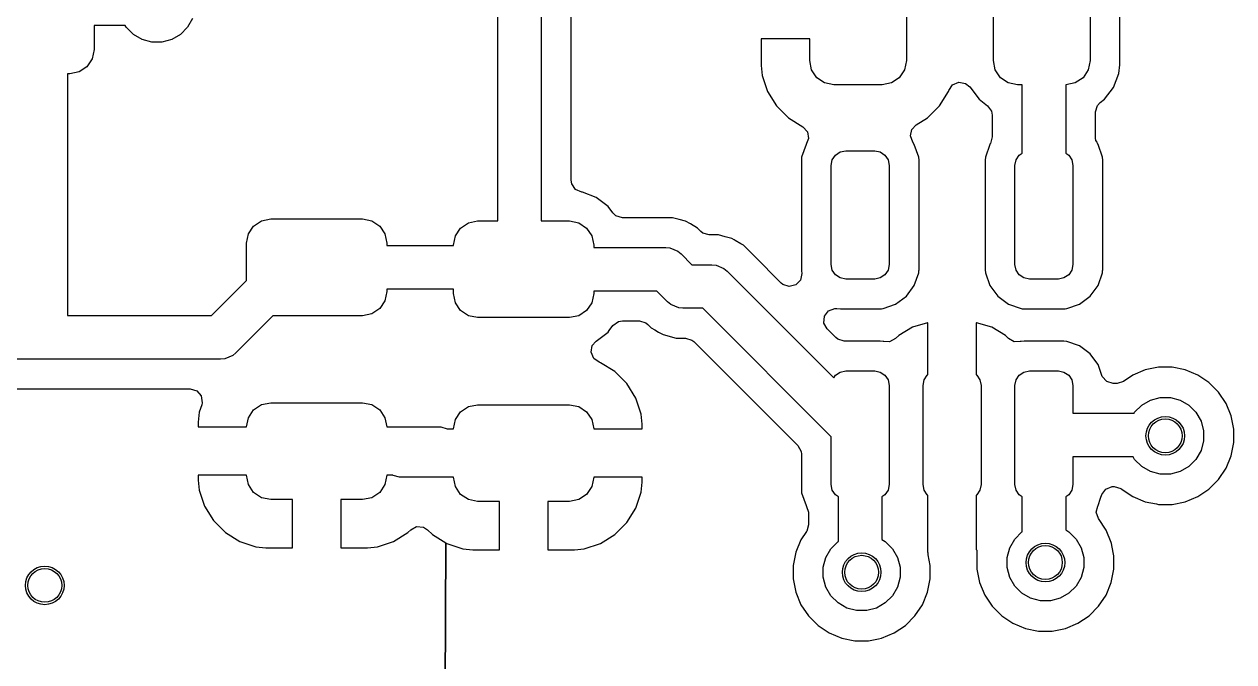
# Model space of a CAD drawing. Header units: inches. Extents: x 0.23 to 2.97, y 0.23 to 1.77.
# Drawn here: x 1.753 to 2.2455, y 0.5724 to 0.8319 of the extents above; entities that cross this region are included whole.
import ezdxf

# ---------------------------------------------------------------- set-up
doc = ezdxf.new("R2010")
doc.units = ezdxf.units.IN
doc.header["$MEASUREMENT"] = 0
doc.layers.add('BLACK', color=250, linetype='CONTINUOUS')

msp = doc.modelspace()

# ---------------------------------------------------------------- linework, layer by layer
at = {"layer": 'BLACK', "linetype": 'CONTINUOUS'}
for p, q in [((1.94589, 0.75187), (1.94589, 0.89151)), ((1.9636, 0.89151), (1.9636, 0.75187)), ((1.97575, 0.76847), (1.97575, 0.8798)), ((2.11223, 0.8545), (2.11223, 0.8171)), ((2.14766, 0.8171), (2.14766, 0.8545)), ((2.18703, 0.8545), (2.18703, 0.8171)), ((2.19917, 0.81538), (2.19917, 0.85623)), ((1.82164, 0.83428), (1.81958, 0.83072)), ((1.79417, 0.83145), (1.7815, 0.83145)), ((1.7815, 0.83145), (1.7815, 0.8216)), ((1.79459, 0.83072), (1.79417, 0.83145)), ((1.7975, 0.82781), (1.79459, 0.83072)), ((1.80106, 0.82576), (1.7975, 0.82781)), ((1.81667, 0.82781), (1.81311, 0.82576)), ((1.81958, 0.83072), (1.81667, 0.82781)), ((1.80503, 0.82469), (1.80106, 0.82576)), ((1.80914, 0.82469), (1.80503, 0.82469)), ((1.81311, 0.82576), (1.80914, 0.82469)), ((2.07286, 0.82596), (2.05317, 0.82596)), ((2.05317, 0.82596), (2.05317, 0.81513)), ((2.07286, 0.8171), (2.07286, 0.82596)), ((1.78075, 0.81784), (1.77861, 0.81464)), ((1.7815, 0.8216), (1.78075, 0.81784)), ((1.77861, 0.81464), (1.77542, 0.81251)), ((2.05317, 0.81513), (2.05358, 0.81109)), ((2.0736, 0.81334), (2.07286, 0.8171)), ((2.07574, 0.81014), (2.0736, 0.81334)), ((2.11148, 0.81334), (2.10934, 0.81014)), ((2.11223, 0.8171), (2.11148, 0.81334)), ((2.14841, 0.81334), (2.14766, 0.8171)), ((2.15054, 0.81014), (2.14841, 0.81334)), ((2.18628, 0.81334), (2.18415, 0.81014)), ((2.18703, 0.8171), (2.18628, 0.81334)), ((2.19875, 0.81185), (2.19917, 0.81538)), ((1.77165, 0.81176), (1.77067, 0.81176)), ((1.77067, 0.81176), (1.77067, 0.71334)), ((1.77542, 0.81251), (1.77165, 0.81176)), ((2.05358, 0.81109), (2.05575, 0.80454)), ((2.07893, 0.80801), (2.07574, 0.81014)), ((2.0827, 0.80726), (2.07893, 0.80801)), ((2.10615, 0.80801), (2.10238, 0.80726)), ((2.10934, 0.81014), (2.10615, 0.80801)), ((2.13105, 0.80727), (2.13359, 0.80832)), ((2.13359, 0.80832), (2.1363, 0.80784)), ((2.1363, 0.80784), (2.13801, 0.80642)), ((2.15373, 0.80801), (2.15054, 0.81014)), ((2.1575, 0.80726), (2.15373, 0.80801)), ((2.18095, 0.80801), (2.17719, 0.80726)), ((2.18415, 0.81014), (2.18095, 0.80801)), ((2.19653, 0.80622), (2.19875, 0.81185)), ((2.05575, 0.80454), (2.05575, 0.80454)), ((2.05575, 0.80454), (2.05938, 0.79866)), ((2.10238, 0.80726), (2.0827, 0.80726)), ((2.1257, 0.79866), (2.12933, 0.80454)), ((2.12933, 0.80454), (2.12948, 0.80501)), ((2.12933, 0.80454), (2.12933, 0.80454)), ((2.12948, 0.80501), (2.13105, 0.80727)), ((2.13801, 0.80642), (2.14181, 0.80141)), ((2.15937, 0.80726), (2.1575, 0.80726)), ((2.15937, 0.77948), (2.15937, 0.80726)), ((2.17719, 0.80726), (2.17709, 0.80726)), ((2.17709, 0.80726), (2.17709, 0.77948)), ((2.19288, 0.80141), (2.19653, 0.80622)), ((2.05938, 0.79866), (2.06426, 0.79378)), ((2.12082, 0.79378), (2.1257, 0.79866)), ((2.14181, 0.80141), (2.14529, 0.79876)), ((2.14529, 0.79876), (2.14693, 0.79655)), ((2.18923, 0.79622), (2.19001, 0.79886)), ((2.19001, 0.79886), (2.19117, 0.80011)), ((2.19117, 0.80011), (2.19288, 0.80141)), ((2.06426, 0.79378), (2.0701, 0.79018)), ((2.1162, 0.79093), (2.12082, 0.79378)), ((2.14693, 0.79655), (2.14723, 0.79487)), ((2.14723, 0.79487), (2.14723, 0.78603)), ((2.18923, 0.79195), (2.18923, 0.79622)), ((2.0701, 0.79018), (2.07194, 0.78814)), ((2.07194, 0.78814), (2.07238, 0.78542)), ((2.11389, 0.78646), (2.11449, 0.78915)), ((2.11449, 0.78915), (2.1162, 0.79093)), ((2.18923, 0.78603), (2.18923, 0.79195)), ((2.07146, 0.78313), (2.07138, 0.78301)), ((2.07154, 0.78331), (2.07146, 0.78313)), ((2.07155, 0.78334), (2.07154, 0.78331)), ((2.07238, 0.78542), (2.07155, 0.78334)), ((2.07155, 0.78334), (2.07155, 0.78334)), ((2.11483, 0.78388), (2.11389, 0.78646)), ((2.11547, 0.78301), (2.11483, 0.78388)), ((2.14627, 0.78313), (2.14618, 0.78301)), ((2.14645, 0.78339), (2.14627, 0.78313)), ((2.14723, 0.78603), (2.14645, 0.78339)), ((2.18924, 0.78572), (2.18923, 0.78603)), ((2.1893, 0.78556), (2.18924, 0.78572)), ((2.18943, 0.78466), (2.1893, 0.78556)), ((2.18989, 0.78394), (2.18943, 0.78466)), ((2.19011, 0.78334), (2.18989, 0.78394)), ((2.19013, 0.78328), (2.1901, 0.78334)), ((2.1901, 0.78334), (2.19011, 0.78334)), ((2.19019, 0.78313), (2.19013, 0.78328)), ((2.19027, 0.78301), (2.19019, 0.78313)), ((2.07138, 0.78301), (2.06958, 0.77788)), ((2.07138, 0.78301), (2.07138, 0.78301)), ((2.08207, 0.77674), (2.08335, 0.77866)), ((2.08335, 0.77866), (2.08526, 0.77994)), ((2.08526, 0.77994), (2.08752, 0.78039)), ((2.08752, 0.78039), (2.09933, 0.78039)), ((2.09933, 0.78039), (2.10159, 0.77994)), ((2.10159, 0.77994), (2.10351, 0.77866)), ((2.10351, 0.77866), (2.10479, 0.77674)), ((2.11727, 0.77788), (2.11547, 0.78301)), ((2.14618, 0.78301), (2.14439, 0.77788)), ((2.15687, 0.77674), (2.15815, 0.77866)), ((2.15815, 0.77866), (2.15937, 0.77948)), ((2.17709, 0.77948), (2.17831, 0.77866)), ((2.17831, 0.77866), (2.17959, 0.77674)), ((2.19207, 0.77788), (2.19027, 0.78301)), ((2.06958, 0.77788), (2.06947, 0.77666)), ((2.06947, 0.77666), (2.06947, 0.77666)), ((2.06947, 0.77666), (2.06947, 0.73196)), ((2.06958, 0.77788), (2.06958, 0.77788)), ((2.08162, 0.77448), (2.08207, 0.77674)), ((2.08162, 0.73413), (2.08162, 0.77448)), ((2.10479, 0.77674), (2.10524, 0.77448)), ((2.10524, 0.77448), (2.10524, 0.73413)), ((2.11738, 0.77666), (2.11727, 0.77788)), ((2.11738, 0.73196), (2.11738, 0.77666)), ((2.14439, 0.77788), (2.14427, 0.77666)), ((2.14427, 0.77666), (2.14427, 0.73196)), ((2.14439, 0.77788), (2.14439, 0.77788)), ((2.15642, 0.77448), (2.15687, 0.77674)), ((2.15642, 0.73413), (2.15642, 0.77448)), ((2.17959, 0.77674), (2.18004, 0.77448)), ((2.18004, 0.77448), (2.18004, 0.73413)), ((2.19219, 0.77666), (2.19207, 0.77788)), ((2.19219, 0.73196), (2.19219, 0.77666)), ((1.97598, 0.76699), (1.97575, 0.76847)), ((1.97752, 0.76471), (1.97598, 0.76699)), ((1.98005, 0.76363), (1.97752, 0.76471)), ((1.98034, 0.76359), (1.98005, 0.76363)), ((1.98596, 0.76137), (1.98034, 0.76359)), ((1.98034, 0.76359), (1.98034, 0.76359)), ((1.99078, 0.75772), (1.98596, 0.76137)), ((1.98596, 0.76137), (1.98596, 0.76137)), ((1.99275, 0.75512), (1.99078, 0.75772)), ((1.994, 0.75396), (1.99275, 0.75512)), ((1.99664, 0.75319), (1.994, 0.75396)), ((1.84434, 0.74658), (1.84647, 0.74977)), ((1.84647, 0.74977), (1.84966, 0.75191)), ((1.84966, 0.75191), (1.85343, 0.75266)), ((1.85343, 0.75266), (1.89083, 0.75266)), ((1.89083, 0.75266), (1.8946, 0.75191)), ((1.8946, 0.75191), (1.89779, 0.74977)), ((1.89779, 0.74977), (1.89992, 0.74658)), ((1.92859, 0.74579), (1.93072, 0.74899)), ((1.93072, 0.74899), (1.93392, 0.75112)), ((1.93392, 0.75112), (1.93768, 0.75187)), ((1.93768, 0.75187), (1.94589, 0.75187)), ((1.9636, 0.75187), (1.97508, 0.75187)), ((1.97508, 0.75187), (1.97885, 0.75112)), ((1.97885, 0.75112), (1.98204, 0.74899)), ((1.98204, 0.74899), (1.98418, 0.74579)), ((2.01119, 0.75319), (1.99664, 0.75319)), ((2.01149, 0.75319), (2.01119, 0.75319)), ((2.01119, 0.75319), (2.01119, 0.75319)), ((2.01702, 0.75319), (2.01149, 0.75319)), ((2.01969, 0.75247), (2.01702, 0.75319)), ((2.02236, 0.75176), (2.01969, 0.75247)), ((2.02432, 0.75063), (2.02236, 0.75176)), ((2.02236, 0.75176), (2.02236, 0.75176)), ((2.02715, 0.74899), (2.02432, 0.75063)), ((2.02432, 0.75063), (2.02432, 0.75063)), ((2.02432, 0.75063), (2.02432, 0.75063)), ((2.02854, 0.74761), (2.02715, 0.74899)), ((2.02715, 0.74899), (2.02715, 0.74899)), ((1.84359, 0.74281), (1.84434, 0.74658)), ((1.89992, 0.74658), (1.90067, 0.74281)), ((1.92784, 0.74203), (1.92859, 0.74579)), ((1.98418, 0.74579), (1.98493, 0.74203)), ((2.02935, 0.74695), (2.02854, 0.74761)), ((2.03199, 0.74618), (2.02935, 0.74695)), ((2.03576, 0.74618), (2.03199, 0.74618)), ((2.03843, 0.74546), (2.03576, 0.74618)), ((2.0411, 0.74475), (2.03843, 0.74546)), ((2.04217, 0.74413), (2.0411, 0.74475)), ((2.0411, 0.74475), (2.0411, 0.74475)), ((2.04246, 0.74396), (2.04217, 0.74413)), ((2.04487, 0.74257), (2.04246, 0.74396)), ((1.84359, 0.72759), (1.84359, 0.74281)), ((1.90067, 0.74281), (1.90067, 0.74183)), ((1.90067, 0.74183), (1.92784, 0.74183)), ((1.92784, 0.74183), (1.92784, 0.74203)), ((1.98493, 0.74203), (1.98493, 0.74104)), ((1.98493, 0.74104), (2.01426, 0.74104)), ((2.01426, 0.74104), (2.01599, 0.74087)), ((2.01599, 0.74087), (2.01599, 0.74087)), ((2.01599, 0.74087), (2.01918, 0.73955)), ((2.01918, 0.73955), (2.02052, 0.73845)), ((2.04589, 0.74198), (2.04487, 0.74257)), ((2.05008, 0.73779), (2.04589, 0.74198)), ((2.02052, 0.73845), (2.02494, 0.73403)), ((2.02494, 0.73403), (2.03299, 0.73403)), ((2.03299, 0.73403), (2.03472, 0.73386)), ((2.03472, 0.73386), (2.03472, 0.73386)), ((2.03472, 0.73386), (2.03791, 0.73254)), ((2.0613, 0.72658), (2.05008, 0.73779)), ((2.05008, 0.73779), (2.05008, 0.73779)), ((2.08207, 0.73187), (2.08162, 0.73413)), ((2.10524, 0.73413), (2.10479, 0.73187)), ((2.15687, 0.73187), (2.15642, 0.73413)), ((2.18004, 0.73413), (2.17959, 0.73187)), ((2.03791, 0.73254), (2.03926, 0.73144)), ((2.03926, 0.73144), (2.08265, 0.68805)), ((2.06961, 0.73048), (2.06908, 0.72778)), ((2.06947, 0.73196), (2.06951, 0.7315)), ((2.06951, 0.7315), (2.06961, 0.73048)), ((2.08335, 0.72995), (2.08207, 0.73187)), ((2.08526, 0.72867), (2.08335, 0.72995)), ((2.10351, 0.72995), (2.10159, 0.72867)), ((2.10479, 0.73187), (2.10351, 0.72995)), ((2.11547, 0.7256), (2.11727, 0.73074)), ((2.11727, 0.73074), (2.11734, 0.7315)), ((2.11734, 0.7315), (2.11738, 0.73196)), ((2.11738, 0.73196), (2.11738, 0.73196)), ((2.14427, 0.73196), (2.14439, 0.73074)), ((2.14439, 0.73074), (2.14439, 0.73074)), ((2.14439, 0.73074), (2.14618, 0.7256)), ((2.15815, 0.72995), (2.15687, 0.73187)), ((2.16006, 0.72867), (2.15815, 0.72995)), ((2.17831, 0.72995), (2.1764, 0.72867)), ((2.17959, 0.73187), (2.17831, 0.72995)), ((2.19027, 0.7256), (2.19207, 0.73074)), ((2.19207, 0.73074), (2.19214, 0.7315)), ((2.19214, 0.7315), (2.19219, 0.73196)), ((2.19219, 0.73196), (2.19219, 0.73196)), ((1.82934, 0.71334), (1.84359, 0.72759)), ((1.92784, 0.72411), (1.90067, 0.72411)), ((1.90067, 0.72411), (1.90067, 0.72313)), ((1.92784, 0.72234), (1.92784, 0.72411)), ((2.06191, 0.72606), (2.0613, 0.72658)), ((2.06451, 0.72515), (2.06191, 0.72606)), ((2.06718, 0.7258), (2.06451, 0.72515)), ((2.06908, 0.72778), (2.06718, 0.7258)), ((2.08752, 0.72822), (2.08526, 0.72867)), ((2.09933, 0.72822), (2.08752, 0.72822)), ((2.10159, 0.72867), (2.09933, 0.72822)), ((2.11224, 0.72122), (2.11547, 0.7256)), ((2.14618, 0.7256), (2.14618, 0.7256)), ((2.14618, 0.7256), (2.14942, 0.72122)), ((2.16232, 0.72822), (2.16006, 0.72867)), ((2.17414, 0.72822), (2.16232, 0.72822)), ((2.1764, 0.72867), (2.17414, 0.72822)), ((2.18704, 0.72122), (2.19027, 0.7256)), ((1.89992, 0.71936), (1.89779, 0.71617)), ((1.90067, 0.72313), (1.89992, 0.71936)), ((1.92859, 0.71858), (1.92784, 0.72234)), ((1.98493, 0.72234), (1.98418, 0.71858)), ((2.01059, 0.72333), (1.98493, 0.72333)), ((1.98493, 0.72333), (1.98493, 0.72234)), ((2.015, 0.71891), (2.01059, 0.72333)), ((2.10786, 0.71799), (2.11224, 0.72122)), ((2.14942, 0.72122), (2.15379, 0.71799)), ((2.18267, 0.71799), (2.18704, 0.72122)), ((1.89779, 0.71617), (1.8946, 0.71404)), ((1.93072, 0.71538), (1.92859, 0.71858)), ((1.93392, 0.71325), (1.93072, 0.71538)), ((1.98204, 0.71538), (1.97885, 0.71325)), ((1.98418, 0.71858), (1.98204, 0.71538)), ((2.01635, 0.71781), (2.015, 0.71891)), ((2.01954, 0.71649), (2.01635, 0.71781)), ((2.02127, 0.71632), (2.01954, 0.71649)), ((2.01954, 0.71649), (2.01954, 0.71649)), ((2.02932, 0.71632), (2.02127, 0.71632)), ((2.08162, 0.66402), (2.02932, 0.71632)), ((2.07884, 0.71306), (2.08049, 0.71526)), ((2.08049, 0.71526), (2.08307, 0.71623)), ((2.08307, 0.71623), (2.08387, 0.71622)), ((2.08387, 0.71622), (2.08535, 0.71608)), ((2.08535, 0.71608), (2.08535, 0.71608)), ((2.08535, 0.71608), (2.10151, 0.71608)), ((2.10151, 0.71608), (2.10205, 0.71613)), ((2.10205, 0.71613), (2.10273, 0.71619)), ((2.10273, 0.71619), (2.10786, 0.71799)), ((2.15379, 0.71799), (2.15893, 0.71619)), ((2.15893, 0.71619), (2.15934, 0.71616)), ((2.15934, 0.71616), (2.16015, 0.71608)), ((2.16015, 0.71608), (2.16015, 0.71608)), ((2.16015, 0.71608), (2.17631, 0.71608)), ((2.17631, 0.71608), (2.17685, 0.71613)), ((2.17685, 0.71613), (2.17753, 0.71619)), ((2.17753, 0.71619), (2.18267, 0.71799)), ((1.77067, 0.71334), (1.82934, 0.71334)), ((1.85434, 0.71329), (1.83927, 0.69821)), ((1.89083, 0.71329), (1.85434, 0.71329)), ((1.8946, 0.71404), (1.89083, 0.71329)), ((1.93768, 0.7125), (1.93392, 0.71325)), ((1.97508, 0.7125), (1.93768, 0.7125)), ((1.97885, 0.71325), (1.97508, 0.7125)), ((1.99124, 0.70726), (1.99275, 0.70925)), ((1.99275, 0.70925), (1.99496, 0.71088)), ((1.99496, 0.71088), (1.99664, 0.71118)), ((1.99664, 0.71118), (2.00353, 0.71118)), ((2.00353, 0.71118), (2.00617, 0.71041)), ((2.00617, 0.71041), (2.00699, 0.70975)), ((2.00699, 0.70975), (2.00837, 0.70837)), ((2.07865, 0.71032), (2.07884, 0.71306)), ((2.07997, 0.7079), (2.07865, 0.71032)), ((2.12089, 0.71039), (2.11468, 0.70859)), ((2.12099, 0.7104), (2.12089, 0.71039)), ((2.12099, 0.68925), (2.12099, 0.7104)), ((2.14077, 0.71039), (2.14067, 0.7104)), ((2.14067, 0.7104), (2.14067, 0.68925)), ((2.14698, 0.70859), (2.14077, 0.71039)), ((2.14077, 0.71039), (2.14077, 0.71039)), ((1.98596, 0.703), (1.99078, 0.70665)), ((1.99078, 0.70665), (1.99124, 0.70726)), ((2.00837, 0.70837), (2.00837, 0.70837)), ((2.00837, 0.70837), (2.00837, 0.70837)), ((2.00837, 0.70837), (2.00986, 0.70751)), ((2.00986, 0.70751), (2.01135, 0.70665)), ((2.01135, 0.70665), (2.01316, 0.7056)), ((2.01316, 0.7056), (2.0185, 0.70417)), ((2.08347, 0.7044), (2.07997, 0.7079)), ((2.08429, 0.70374), (2.08347, 0.7044)), ((2.10911, 0.7053), (2.10782, 0.704)), ((2.11468, 0.70859), (2.10911, 0.7053)), ((2.10911, 0.7053), (2.10911, 0.7053)), ((2.11468, 0.70859), (2.11468, 0.70859)), ((2.15254, 0.7053), (2.14698, 0.70859)), ((2.14698, 0.70859), (2.14698, 0.70859)), ((2.15384, 0.704), (2.15254, 0.7053)), ((2.15254, 0.7053), (2.15254, 0.7053)), ((1.98386, 0.69843), (1.98435, 0.70114)), ((1.98435, 0.70114), (1.98576, 0.70285)), ((1.98576, 0.70285), (1.98596, 0.703)), ((1.98596, 0.703), (1.98596, 0.703)), ((2.0185, 0.70417), (2.0185, 0.70417)), ((2.0185, 0.70417), (2.02227, 0.70417)), ((2.02227, 0.70417), (2.02491, 0.70339)), ((2.02491, 0.70339), (2.02572, 0.70274)), ((2.02572, 0.70274), (2.06804, 0.66042)), ((2.08692, 0.70297), (2.08429, 0.70374)), ((2.10151, 0.70297), (2.08692, 0.70297)), ((2.10273, 0.70285), (2.10151, 0.70297)), ((2.10151, 0.70297), (2.10151, 0.70297)), ((2.10275, 0.70285), (2.10273, 0.70285)), ((2.10273, 0.70285), (2.10273, 0.70285)), ((2.10277, 0.70284), (2.10275, 0.70285)), ((2.10302, 0.70279), (2.10277, 0.70284)), ((2.1054, 0.70268), (2.10302, 0.70283)), ((2.10302, 0.70283), (2.10302, 0.70279)), ((2.10782, 0.704), (2.1054, 0.70268)), ((2.15616, 0.70271), (2.15384, 0.704)), ((2.15863, 0.70283), (2.15616, 0.70271)), ((2.15864, 0.70279), (2.15863, 0.70283)), ((2.15888, 0.70284), (2.15864, 0.70279)), ((2.1589, 0.70285), (2.15888, 0.70284)), ((2.15893, 0.70285), (2.1589, 0.70285)), ((2.16015, 0.70297), (2.15893, 0.70285)), ((2.15893, 0.70285), (2.15893, 0.70285)), ((2.17631, 0.70297), (2.16015, 0.70297)), ((2.16015, 0.70297), (2.16015, 0.70297)), ((2.17753, 0.70285), (2.17631, 0.70297)), ((2.17631, 0.70297), (2.17631, 0.70297)), ((2.18267, 0.70106), (2.17753, 0.70285)), ((2.18704, 0.69783), (2.18267, 0.70106)), ((2.18267, 0.70106), (2.18267, 0.70106)), ((1.75591, 0.69562), (1.64665, 0.69562)), ((1.76378, 0.69562), (1.75591, 0.69562)), ((1.83301, 0.69562), (1.76378, 0.69562)), ((1.83474, 0.69579), (1.83301, 0.69562)), ((1.83793, 0.69711), (1.83474, 0.69579)), ((1.83474, 0.69579), (1.83474, 0.69579)), ((1.83927, 0.69821), (1.83793, 0.69711)), ((1.98492, 0.69589), (1.98386, 0.69843)), ((1.98718, 0.69432), (1.98492, 0.69589)), ((2.18974, 0.69417), (2.18704, 0.69783)), ((1.98765, 0.69417), (1.98718, 0.69432)), ((1.99352, 0.69054), (1.98765, 0.69417)), ((1.98765, 0.69417), (1.98765, 0.69417)), ((1.9984, 0.68566), (1.99352, 0.69054)), ((2.08335, 0.68909), (2.08526, 0.69037)), ((2.08526, 0.69037), (2.08752, 0.69082)), ((2.08752, 0.69082), (2.09933, 0.69082)), ((2.09933, 0.69082), (2.10159, 0.69037)), ((2.10159, 0.69037), (2.10351, 0.68909)), ((2.15815, 0.68909), (2.16006, 0.69037)), ((2.16006, 0.69037), (2.16232, 0.69082)), ((2.16232, 0.69082), (2.17414, 0.69082)), ((2.17414, 0.69082), (2.1764, 0.69037)), ((2.1764, 0.69037), (2.17831, 0.68909)), ((2.19027, 0.69345), (2.18974, 0.69417)), ((2.19183, 0.68901), (2.19027, 0.69345)), ((2.20952, 0.69122), (2.20444, 0.68912)), ((2.21491, 0.69229), (2.20952, 0.69122)), ((2.20952, 0.69122), (2.20952, 0.69122)), ((2.2204, 0.69229), (2.21491, 0.69229)), ((2.21491, 0.69229), (2.21491, 0.69229)), ((2.22579, 0.69122), (2.2204, 0.69229)), ((2.2204, 0.69229), (2.2204, 0.69229)), ((2.23087, 0.68912), (2.22579, 0.69122)), ((2.22579, 0.69122), (2.22579, 0.69122)), ((2.00203, 0.67979), (1.9984, 0.68566)), ((2.08265, 0.68805), (2.08335, 0.68909)), ((2.10351, 0.68909), (2.10479, 0.68718)), ((2.10479, 0.68718), (2.10524, 0.68492)), ((2.10524, 0.68492), (2.10524, 0.64456)), ((2.11902, 0.68492), (2.11947, 0.68718)), ((2.11902, 0.64456), (2.11902, 0.68492)), ((2.11947, 0.68718), (2.12075, 0.68909)), ((2.12075, 0.68909), (2.12099, 0.68925)), ((2.14067, 0.68925), (2.14091, 0.68909)), ((2.14091, 0.68909), (2.14219, 0.68718)), ((2.14219, 0.68718), (2.14264, 0.68492)), ((2.14264, 0.68492), (2.14264, 0.64456)), ((2.15642, 0.68492), (2.15687, 0.68718)), ((2.15642, 0.64456), (2.15642, 0.68492)), ((2.15687, 0.68718), (2.15815, 0.68909)), ((2.17831, 0.68909), (2.17959, 0.68718)), ((2.17959, 0.68718), (2.18004, 0.68492)), ((2.18004, 0.68492), (2.18004, 0.6736)), ((2.19199, 0.6886), (2.19183, 0.68901)), ((2.19379, 0.68652), (2.19199, 0.6886)), ((2.19643, 0.68574), (2.19379, 0.68652)), ((2.19792, 0.68574), (2.19643, 0.68574)), ((2.198, 0.68575), (2.19792, 0.68574)), ((2.20063, 0.68657), (2.198, 0.68575)), ((2.20444, 0.68911), (2.20063, 0.68657)), ((2.20444, 0.68912), (2.20444, 0.68911)), ((2.23087, 0.68911), (2.23087, 0.68912)), ((2.23544, 0.68606), (2.23087, 0.68911)), ((2.23932, 0.68218), (2.23544, 0.68606)), ((2.23544, 0.68606), (2.23544, 0.68606)), ((1.65837, 0.68347), (1.75314, 0.68347)), ((1.75314, 0.68347), (1.76071, 0.68347)), ((1.76071, 0.68347), (1.76072, 0.68347)), ((1.76072, 0.68347), (1.76101, 0.68347)), ((1.76101, 0.68347), (1.76684, 0.68347)), ((1.76684, 0.68347), (1.76684, 0.68347)), ((1.76684, 0.68347), (1.82069, 0.68347)), ((1.82069, 0.68347), (1.82333, 0.6827)), ((1.82333, 0.6827), (1.82513, 0.68062)), ((1.82513, 0.68062), (1.82552, 0.6779)), ((2.0042, 0.67324), (2.00203, 0.67979)), ((2.00203, 0.67979), (2.00203, 0.67979)), ((2.21163, 0.67895), (2.2156, 0.68001)), ((2.2156, 0.68001), (2.21971, 0.68001)), ((2.21971, 0.68001), (2.22368, 0.67895)), ((2.24237, 0.67761), (2.23932, 0.68218)), ((2.23932, 0.68218), (2.23932, 0.68218)), ((1.82532, 0.67706), (1.82432, 0.67402)), ((1.82552, 0.6779), (1.82532, 0.67706)), ((1.84434, 0.67178), (1.84647, 0.67497)), ((1.84647, 0.67497), (1.84966, 0.67711)), ((1.84966, 0.67711), (1.85343, 0.67785)), ((1.85343, 0.67785), (1.89083, 0.67785)), ((1.89083, 0.67785), (1.8946, 0.67711)), ((1.8946, 0.67711), (1.89779, 0.67497)), ((1.89779, 0.67497), (1.89992, 0.67178)), ((1.93072, 0.67418), (1.93392, 0.67632)), ((1.93392, 0.67632), (1.93768, 0.67707)), ((1.93768, 0.67707), (1.97508, 0.67707)), ((1.97508, 0.67707), (1.97885, 0.67632)), ((1.97885, 0.67632), (1.98204, 0.67418)), ((2.20516, 0.67398), (2.20807, 0.67689)), ((2.20807, 0.67689), (2.21163, 0.67895)), ((2.22368, 0.67895), (2.22724, 0.67689)), ((2.22724, 0.67689), (2.23015, 0.67398)), ((2.24448, 0.67253), (2.24237, 0.67761)), ((2.24237, 0.67761), (2.24237, 0.67761)), ((2.24237, 0.67761), (2.24237, 0.67761)), ((1.82432, 0.67402), (1.8239, 0.66998)), ((1.8239, 0.66998), (1.8239, 0.66801)), ((1.82432, 0.67402), (1.82432, 0.67402)), ((1.84359, 0.66801), (1.84434, 0.67178)), ((1.89992, 0.67178), (1.90067, 0.66801)), ((1.92784, 0.66722), (1.92859, 0.67099)), ((1.92859, 0.67099), (1.93072, 0.67418)), ((1.98204, 0.67418), (1.98418, 0.67099)), ((1.98418, 0.67099), (1.98493, 0.66722)), ((2.00461, 0.66919), (2.0042, 0.67324)), ((2.18004, 0.6736), (2.20494, 0.6736)), ((2.20494, 0.6736), (2.20516, 0.67398)), ((2.23015, 0.67398), (2.2322, 0.67042)), ((2.2322, 0.67042), (2.23327, 0.66645)), ((2.24555, 0.66714), (2.24448, 0.67253)), ((1.8239, 0.66801), (1.84359, 0.66801)), ((1.90067, 0.66801), (1.92267, 0.66801)), ((1.92267, 0.66801), (1.92531, 0.66724)), ((1.92531, 0.66724), (1.92532, 0.66722)), ((1.92532, 0.66722), (1.92784, 0.66722)), ((1.98493, 0.66722), (2.00461, 0.66722)), ((2.00461, 0.66722), (2.00461, 0.66919)), ((2.00461, 0.66919), (2.00461, 0.66919)), ((2.23327, 0.66645), (2.23327, 0.66234)), ((2.24555, 0.66465), (2.24555, 0.66714)), ((2.06804, 0.66042), (2.06936, 0.65801)), ((2.08162, 0.64456), (2.08162, 0.66402)), ((2.23327, 0.66234), (2.2322, 0.65837)), ((2.24448, 0.65626), (2.24555, 0.66165)), ((2.24555, 0.66165), (2.24555, 0.66465)), ((2.06936, 0.65801), (2.06947, 0.65697)), ((2.06947, 0.65697), (2.06947, 0.64239)), ((2.20454, 0.65588), (2.18004, 0.65588)), ((2.18004, 0.65588), (2.18004, 0.64456)), ((2.20516, 0.65481), (2.20454, 0.65588)), ((2.2322, 0.65837), (2.23015, 0.65481)), ((2.24237, 0.65118), (2.24448, 0.65626)), ((2.20807, 0.6519), (2.20516, 0.65481)), ((2.21163, 0.64985), (2.20807, 0.6519)), ((2.22724, 0.6519), (2.22368, 0.64985)), ((2.23015, 0.65481), (2.22724, 0.6519)), ((2.23932, 0.64661), (2.24237, 0.65118)), ((1.84359, 0.64833), (1.8239, 0.64833)), ((1.8239, 0.64833), (1.8239, 0.64636)), ((1.8239, 0.64636), (1.82432, 0.64232)), ((1.84434, 0.64456), (1.84359, 0.64833)), ((1.90067, 0.64833), (1.89992, 0.64456)), ((1.90319, 0.64833), (1.90067, 0.64833)), ((1.90321, 0.64831), (1.90319, 0.64833)), ((1.90585, 0.64754), (1.90321, 0.64831)), ((1.92784, 0.64754), (1.90585, 0.64754)), ((1.92859, 0.64377), (1.92784, 0.64754)), ((1.98493, 0.64754), (1.98418, 0.64377)), ((2.00461, 0.64754), (1.98493, 0.64754)), ((2.0042, 0.64153), (2.00461, 0.64557)), ((2.00461, 0.64557), (2.00461, 0.64754)), ((2.00461, 0.64557), (2.00461, 0.64557)), ((2.2156, 0.64878), (2.21163, 0.64985)), ((2.21971, 0.64878), (2.2156, 0.64878)), ((2.22368, 0.64985), (2.21971, 0.64878)), ((2.23544, 0.64273), (2.23932, 0.64661)), ((1.82432, 0.64232), (1.82649, 0.63576)), ((1.84647, 0.64137), (1.84434, 0.64456)), ((1.84966, 0.63923), (1.84647, 0.64137)), ((1.89779, 0.64137), (1.8946, 0.63923)), ((1.89992, 0.64456), (1.89779, 0.64137)), ((1.93072, 0.64058), (1.92859, 0.64377)), ((1.93392, 0.63845), (1.93072, 0.64058)), ((1.98204, 0.64058), (1.97885, 0.63845)), ((1.98418, 0.64377), (1.98204, 0.64058)), ((2.00203, 0.63498), (2.0042, 0.64153)), ((2.0042, 0.64153), (2.0042, 0.64153)), ((2.06947, 0.64239), (2.06958, 0.64117)), ((2.06958, 0.64117), (2.06958, 0.64117)), ((2.06958, 0.64117), (2.07138, 0.63603)), ((2.08207, 0.6423), (2.08162, 0.64456)), ((2.08335, 0.64039), (2.08207, 0.6423)), ((2.08457, 0.63957), (2.08335, 0.64039)), ((2.10351, 0.64039), (2.10228, 0.63957)), ((2.10479, 0.6423), (2.10351, 0.64039)), ((2.10524, 0.64456), (2.10479, 0.6423)), ((2.11947, 0.6423), (2.11902, 0.64456)), ((2.12075, 0.64039), (2.11947, 0.6423)), ((2.12099, 0.64023), (2.12075, 0.64039)), ((2.14091, 0.64039), (2.14067, 0.64023)), ((2.14219, 0.6423), (2.14091, 0.64039)), ((2.14264, 0.64456), (2.14219, 0.6423)), ((2.15687, 0.6423), (2.15642, 0.64456)), ((2.15815, 0.64039), (2.15687, 0.6423)), ((2.15937, 0.63957), (2.15815, 0.64039)), ((2.17831, 0.64039), (2.17709, 0.63957)), ((2.17959, 0.6423), (2.17831, 0.64039)), ((2.18004, 0.64456), (2.17959, 0.6423)), ((2.19131, 0.63899), (2.19183, 0.64047)), ((2.19183, 0.64047), (2.19343, 0.6427)), ((2.19343, 0.6427), (2.19599, 0.64372)), ((2.19599, 0.64372), (2.19643, 0.64374)), ((2.19643, 0.64374), (2.1969, 0.64374)), ((2.1969, 0.64374), (2.19954, 0.64296)), ((2.19954, 0.64296), (2.19968, 0.64286)), ((2.19968, 0.64286), (2.20444, 0.63968)), ((2.23087, 0.63968), (2.23544, 0.64273)), ((1.82649, 0.63576), (1.82649, 0.63576)), ((1.82649, 0.63576), (1.83011, 0.62989)), ((1.85343, 0.63848), (1.84966, 0.63923)), ((1.86229, 0.63848), (1.85343, 0.63848)), ((1.86229, 0.6188), (1.86229, 0.63848)), ((1.89083, 0.63848), (1.88197, 0.63848)), ((1.88197, 0.63848), (1.88197, 0.6188)), ((1.8946, 0.63923), (1.89083, 0.63848)), ((1.93768, 0.6377), (1.93392, 0.63845)), ((1.94654, 0.6377), (1.93768, 0.6377)), ((1.94654, 0.61801), (1.94654, 0.6377)), ((1.97508, 0.6377), (1.96623, 0.6377)), ((1.96623, 0.6377), (1.96623, 0.61801)), ((1.97885, 0.63845), (1.97508, 0.6377)), ((2.07138, 0.63603), (2.07147, 0.63592)), ((2.07147, 0.63592), (2.07152, 0.63576)), ((2.07152, 0.63576), (2.07155, 0.63571)), ((2.07155, 0.63571), (2.07154, 0.63571)), ((2.07154, 0.63571), (2.07241, 0.63333)), ((2.08457, 0.62145), (2.08457, 0.63957)), ((2.10228, 0.63957), (2.10228, 0.62215)), ((2.12099, 0.61819), (2.12099, 0.64023)), ((2.14067, 0.64023), (2.14067, 0.61819)), ((2.15937, 0.62539), (2.15937, 0.63957)), ((2.17709, 0.63957), (2.17709, 0.62609)), ((2.18957, 0.6334), (2.19013, 0.63576)), ((2.19013, 0.63576), (2.19027, 0.63603)), ((2.19027, 0.63603), (2.19131, 0.63899)), ((2.19027, 0.63603), (2.19027, 0.63603)), ((2.20444, 0.63968), (2.20444, 0.63968)), ((2.20444, 0.63968), (2.20444, 0.63968)), ((2.20444, 0.63968), (2.20952, 0.63757)), ((2.20952, 0.63757), (2.21403, 0.63668)), ((2.21403, 0.63668), (2.21491, 0.6365)), ((2.21491, 0.6365), (2.21491, 0.6365)), ((2.21491, 0.6365), (2.21491, 0.6365)), ((2.21491, 0.6365), (2.2204, 0.6365)), ((2.2204, 0.6365), (2.22579, 0.63757)), ((2.2204, 0.6365), (2.2204, 0.6365)), ((2.22579, 0.63757), (2.23087, 0.63968)), ((1.9984, 0.6291), (2.00203, 0.63498)), ((2.00203, 0.63498), (2.00203, 0.63498)), ((2.07241, 0.63333), (2.07242, 0.63302)), ((2.07242, 0.63302), (2.07242, 0.62823)), ((2.19039, 0.63077), (2.18957, 0.6334)), ((2.19355, 0.62603), (2.19039, 0.63077)), ((1.83011, 0.62989), (1.83499, 0.62501)), ((1.90927, 0.62501), (1.91041, 0.62615)), ((1.91041, 0.62615), (1.91283, 0.62747)), ((1.91283, 0.62747), (1.91557, 0.62727)), ((1.91557, 0.62727), (1.91732, 0.62615)), ((1.91732, 0.62615), (1.91924, 0.62422)), ((1.99352, 0.62422), (1.9984, 0.6291)), ((2.0716, 0.62552), (2.06931, 0.6221)), ((2.07165, 0.62559), (2.0716, 0.62552)), ((2.07242, 0.62823), (2.07165, 0.62559)), ((2.17709, 0.62609), (2.17842, 0.62531)), ((2.19566, 0.62096), (2.19355, 0.62603)), ((2.19355, 0.62603), (2.19355, 0.62603)), ((2.19355, 0.62603), (2.19355, 0.62603)), ((1.83499, 0.62501), (1.84087, 0.62138)), ((1.84087, 0.62138), (1.84087, 0.62138)), ((1.84087, 0.62138), (1.84742, 0.61921)), ((1.89684, 0.61921), (1.9034, 0.62138)), ((1.9034, 0.62138), (1.90927, 0.62501)), ((1.9034, 0.62138), (1.9034, 0.62138)), ((1.91924, 0.62422), (1.92477, 0.62081)), ((1.92477, 0.62081), (1.92439, 0.53858)), ((1.92439, 0.53858), (1.92477, 0.62081)), ((1.92477, 0.62081), (1.92512, 0.6206)), ((1.92512, 0.6206), (1.92512, 0.6206)), ((1.92512, 0.6206), (1.93167, 0.61842)), ((1.9811, 0.61842), (1.98765, 0.6206)), ((1.98765, 0.6206), (1.99352, 0.62422)), ((1.98765, 0.6206), (1.98765, 0.6206)), ((2.06931, 0.6221), (2.06721, 0.61702)), ((2.06931, 0.6221), (2.06931, 0.6221)), ((2.08154, 0.61847), (2.08445, 0.62138)), ((2.08445, 0.62138), (2.08457, 0.62145)), ((2.10228, 0.62215), (2.10362, 0.62138)), ((2.10362, 0.62138), (2.10653, 0.61847)), ((2.15429, 0.61885), (2.15634, 0.62241)), ((2.15634, 0.62241), (2.15925, 0.62531)), ((2.15925, 0.62531), (2.15937, 0.62539)), ((2.17842, 0.62531), (2.18133, 0.62241)), ((2.18133, 0.62241), (2.18338, 0.61885)), ((2.19573, 0.6206), (2.19566, 0.62096)), ((2.19566, 0.62096), (2.19566, 0.62096)), ((2.19566, 0.62096), (2.19566, 0.62096)), ((2.19566, 0.62096), (2.19566, 0.62096)), ((2.19646, 0.61694), (2.19573, 0.6206)), ((1.84742, 0.61921), (1.84742, 0.61921)), ((1.84742, 0.61921), (1.85146, 0.6188)), ((1.85146, 0.6188), (1.86229, 0.6188)), ((1.86229, 0.6188), (1.86229, 0.6188)), ((1.88197, 0.6188), (1.8928, 0.6188)), ((1.8928, 0.6188), (1.89684, 0.61921)), ((1.8928, 0.6188), (1.8928, 0.6188)), ((1.93167, 0.61842), (1.93167, 0.61842)), ((1.93167, 0.61842), (1.93571, 0.61801)), ((1.93571, 0.61801), (1.94654, 0.61801)), ((1.94654, 0.61801), (1.94654, 0.61801)), ((1.96623, 0.61801), (1.97705, 0.61801)), ((1.97705, 0.61801), (1.9811, 0.61842)), ((1.97705, 0.61801), (1.97705, 0.61801)), ((2.06721, 0.61702), (2.06614, 0.61163)), ((2.06721, 0.61702), (2.06721, 0.61702)), ((2.07948, 0.61491), (2.08154, 0.61847)), ((2.10653, 0.61847), (2.10858, 0.61491)), ((2.12099, 0.61694), (2.12099, 0.61819)), ((2.12115, 0.61694), (2.12099, 0.61694)), ((2.12106, 0.61598), (2.12115, 0.61694)), ((2.12193, 0.61163), (2.12106, 0.61598)), ((2.14067, 0.61819), (2.14089, 0.61782)), ((2.14089, 0.61782), (2.14095, 0.61581)), ((2.14096, 0.61564), (2.14094, 0.61557)), ((2.14095, 0.61581), (2.14096, 0.61581)), ((2.14096, 0.61581), (2.14095, 0.6157)), ((2.14095, 0.6157), (2.14096, 0.61564)), ((2.15322, 0.61488), (2.15429, 0.61885)), ((2.18338, 0.61885), (2.18445, 0.61488)), ((2.19673, 0.61557), (2.19646, 0.61694)), ((2.06614, 0.61163), (2.06614, 0.60614)), ((2.07842, 0.61094), (2.07948, 0.61491)), ((2.07842, 0.60683), (2.07842, 0.61094)), ((2.10858, 0.61491), (2.10965, 0.61094)), ((2.10965, 0.61094), (2.10965, 0.60683)), ((2.12193, 0.60614), (2.12193, 0.61163)), ((2.14094, 0.61557), (2.14094, 0.61007)), ((2.15322, 0.61077), (2.15322, 0.61488)), ((2.15429, 0.60679), (2.15322, 0.61077)), ((2.18445, 0.61077), (2.18338, 0.60679)), ((2.18445, 0.61488), (2.18445, 0.61077)), ((2.19673, 0.61007), (2.19673, 0.61557)), ((2.06614, 0.60614), (2.06721, 0.60075)), ((2.07948, 0.60286), (2.07842, 0.60683)), ((2.10965, 0.60683), (2.10858, 0.60286)), ((2.12085, 0.60075), (2.12193, 0.60614)), ((2.14094, 0.61007), (2.14201, 0.60469)), ((2.15634, 0.60323), (2.15429, 0.60679)), ((2.18338, 0.60679), (2.18133, 0.60323)), ((2.19566, 0.60468), (2.19673, 0.61007)), ((2.08154, 0.5993), (2.07948, 0.60286)), ((2.10858, 0.60286), (2.10653, 0.5993)), ((2.14201, 0.60469), (2.14201, 0.60468)), ((2.14201, 0.60468), (2.14412, 0.59961)), ((2.15925, 0.60033), (2.15634, 0.60323)), ((2.18133, 0.60323), (2.17842, 0.60033)), ((2.19355, 0.59961), (2.19566, 0.60468)), ((2.06721, 0.60075), (2.06721, 0.60075)), ((2.06721, 0.60075), (2.06931, 0.59567)), ((2.08445, 0.59639), (2.08154, 0.5993)), ((2.08801, 0.59433), (2.08445, 0.59639)), ((2.10362, 0.59639), (2.10006, 0.59433)), ((2.10653, 0.5993), (2.10362, 0.59639)), ((2.11875, 0.59567), (2.12085, 0.60075)), ((2.14412, 0.59961), (2.14412, 0.59961)), ((2.14412, 0.59961), (2.14717, 0.59504)), ((2.16281, 0.59827), (2.15925, 0.60033)), ((2.16678, 0.59721), (2.16281, 0.59827)), ((2.17089, 0.59721), (2.16678, 0.59721)), ((2.17486, 0.59827), (2.17089, 0.59721)), ((2.17842, 0.60033), (2.17486, 0.59827)), ((2.1905, 0.59504), (2.19355, 0.59961)), ((2.06931, 0.59567), (2.06931, 0.59567)), ((2.06931, 0.59567), (2.07237, 0.5911)), ((2.07237, 0.5911), (2.07237, 0.5911)), ((2.07237, 0.5911), (2.07625, 0.58722)), ((2.09198, 0.59327), (2.08801, 0.59433)), ((2.09609, 0.59327), (2.09198, 0.59327)), ((2.10006, 0.59433), (2.09609, 0.59327)), ((2.11181, 0.58722), (2.1157, 0.5911)), ((2.1157, 0.5911), (2.11875, 0.59567)), ((2.14717, 0.59504), (2.14717, 0.59504)), ((2.14717, 0.59504), (2.15105, 0.59115)), ((2.15105, 0.59115), (2.15105, 0.59115)), ((2.15105, 0.59115), (2.15562, 0.5881)), ((2.18205, 0.5881), (2.18662, 0.59115)), ((2.18662, 0.59115), (2.1905, 0.59504)), ((2.07625, 0.58722), (2.07625, 0.58722)), ((2.07625, 0.58722), (2.08082, 0.58417)), ((2.10724, 0.58417), (2.11181, 0.58722)), ((2.15562, 0.5881), (2.15562, 0.5881)), ((2.15562, 0.5881), (2.15562, 0.5881)), ((2.15562, 0.5881), (2.1607, 0.586)), ((2.17697, 0.586), (2.18205, 0.5881)), ((2.08082, 0.58417), (2.08082, 0.58417)), ((2.08082, 0.58417), (2.08082, 0.58417)), ((2.08082, 0.58417), (2.0859, 0.58206)), ((2.0859, 0.58206), (2.09128, 0.58099)), ((2.09678, 0.58099), (2.10087, 0.5818)), ((2.10087, 0.5818), (2.10217, 0.58206)), ((2.10217, 0.58206), (2.10724, 0.58417)), ((2.1607, 0.586), (2.16609, 0.58493)), ((2.16609, 0.58493), (2.16609, 0.58493)), ((2.16609, 0.58493), (2.16609, 0.58493)), ((2.16609, 0.58493), (2.17158, 0.58493)), ((2.17158, 0.58493), (2.17697, 0.586)), ((2.17158, 0.58493), (2.17158, 0.58493)), ((2.09128, 0.58099), (2.09128, 0.58099)), ((2.09128, 0.58099), (2.09128, 0.58099)), ((2.09128, 0.58099), (2.09678, 0.58099)), ((2.09678, 0.58099), (2.09678, 0.58099))]:
    msp.add_line(p, q, dxfattribs=at)
at = {"layer": 'BLACK'}
for centre in [(2.21765, 0.6644), (2.16884, 0.61282), (2.09403, 0.60888), (1.76142, 0.60354)]:
    msp.add_circle(centre, 0.00787, dxfattribs=at)
at = {"layer": 'WHITE'}
for centre in [(2.21765, 0.6644), (2.09403, 0.60888), (2.16884, 0.61282), (1.76142, 0.60354)]:
    msp.add_circle(centre, 0.00689, dxfattribs=at)

doc.saveas('drawing.dxf')
